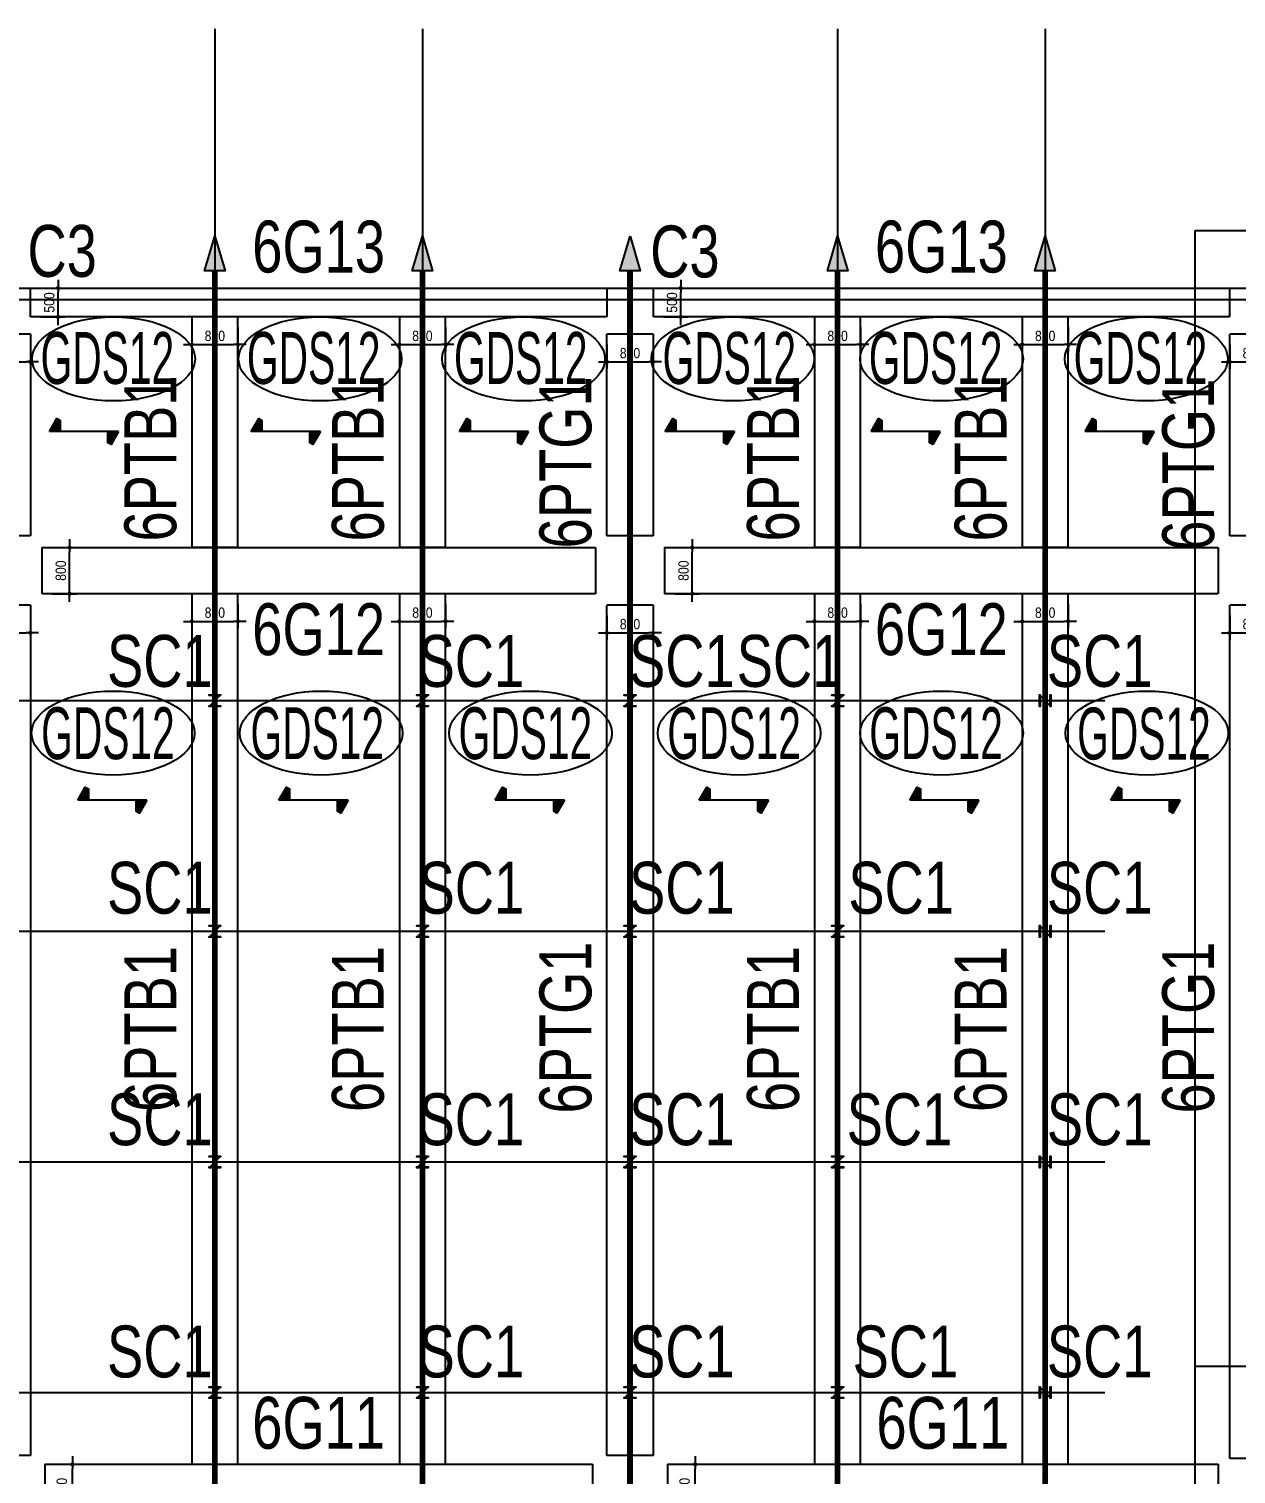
# Model space of a CAD drawing. Header units: millimetres. Extents: x -56296 to 178446, y 64950 to 153500.
# Drawn here: x 145929 to 166865, y 128436 to 153500 of the extents above; entities that cross this region are included whole.
import ezdxf
from ezdxf.enums import TextEntityAlignment as Align

# ---------------------------------------------------------------- set-up
doc = ezdxf.new("R2010")
doc.units = ezdxf.units.MM
doc.linetypes.add('HID', pattern=[2.3, 1.5, -0.8])
doc.linetypes.add('HIDDEN2', pattern=[0.1875, 0.125, -0.0625])
doc.layers.get('Defpoints').update_dxf_attribs({"color": 159})
for name, color, linetype in [('^DECK', 130, 'Continuous'), ('A-CEN', 1, 'Continuous'), ('BEAM-TEXT', 4, 'Continuous'), ('COLUMN-TEXT', 2, 'Continuous'), ('DECK-PL', 4, 'Continuous'), ('DECK-SLAB', 4, 'Continuous'), ('GIRDER-TEXT', 7, 'Continuous'), ('PT', 251, 'Continuous'), ('S-STEEL', 3, 'Continuous'), ('STEEL-COLUMN-TEXT', 3, 'Continuous'), ('보(beam)', 4, 'HID'), ('보(girder)', 7, 'HID'), ('슬래브라인', 7, 'Continuous')]:
    doc.layers.add(name, color=color, linetype=linetype)
doc.layers.add('NOPLOT', color=191, linetype='Continuous', plot=False)
doc.styles.add('Gdim', font='', dxfattribs={"width": 0.9})
doc.styles.add('Gtx', font='')
doc.styles.get('Gdim').set_extended_font_data('Dotum')
doc.styles.get('Gtx').set_extended_font_data('Dotum')
doc.dimstyles.new('Gdim200', dxfattribs={"dimscale": 200, "dimtxt": 3, "dimasz": 1.2, "dimexe": 2, "dimexo": 3, "dimgap": 1, "dimtad": 1, "dimdsep": 46, "dimlunit": 6, "dimtxsty": 'Gdim', "dimblk1": '_CIDOT', "dimblk2": '_CIDOT', "dimsah": 1, "dimcen": 2.5, "dimdle": 2, "dimclrd": 1, "dimclre": 1, "dimclrt": 3, "dimazin": 2, "dimtfac": 1, "dimtix": 1, "dimtmove": 2, "dimatfit": 3, "dimldrblk": '_CIDOT', "dimfxl": 2, "dimtolj": 1, "dimtzin": 0, "dimarcsym": 0})

# ---------------------------------------------------------------- blocks, each defined once
blk = doc.blocks.new('_CIDOT')
at = {"color": 0, "linetype": 'ByBlock'}
blk.add_line((2, 0), (-1, 0), dxfattribs=at)
at = {"color": 0, "linetype": 'ByBlock', "const_width": 0.5}
blk.add_lwpolyline([(-0.25, 0, 1), (0.25, 0, 1)], format="xyb", close=True, dxfattribs=at)
blk = doc.blocks.new('*D2933')
at = {"layer": 'Defpoints', "color": 155, "lineweight": -2, "transparency": 16777216}
for p, q in [((-1725, 900), (-1305, 900)), ((-1425, -28), (-1425, 828)), ((-1725, -100), (-1305, -100))]:
    blk.add_line(p, q, dxfattribs=at)
at = {"layer": 'Defpoints', "color": 0, "transparency": 16777216}
for p in [(-1905, 900), (-1425, 900), (-1905, -100)]:
    blk.add_point(p, dxfattribs=at)
at = {"layer": 'Defpoints', "color": 155, "lineweight": -2, "transparency": 16777216, "xscale": 71.99999999999994, "yscale": 71.99999999999994, "zscale": 71.99999999999994}
for p, rotation in [((-1425, 900), 90), ((-1425, -100), 270)]:
    blk.add_blockref('_CIDOT', p, dxfattribs=dict(at, rotation=rotation))
at = {"layer": 'Defpoints', "color": 3, "transparency": 16777216, "insert": (-1593, 400), "char_height": 180, "attachment_point": 5, "rotation": 90, "style": 'Gdim'}
blk.add_mtext('\\A1;{\\C155;1,000}', dxfattribs=at)
blk = doc.blocks.new('*D2935')
at = {"layer": 'Defpoints', "color": 155, "lineweight": -2, "transparency": 16777216}
for p, q in [((-1725, 900), (-1305, 900)), ((-1425, -28), (-1425, 828)), ((-1725, -100), (-1305, -100))]:
    blk.add_line(p, q, dxfattribs=at)
at = {"layer": 'Defpoints', "color": 0, "transparency": 16777216}
for p in [(-1905, 900), (-1425, 900), (-1905, -100)]:
    blk.add_point(p, dxfattribs=at)
at = {"layer": 'Defpoints', "color": 155, "lineweight": -2, "transparency": 16777216, "xscale": 71.99999999999994, "yscale": 71.99999999999994, "zscale": 71.99999999999994}
for p, rotation in [((-1425, 900), 90), ((-1425, -100), 270)]:
    blk.add_blockref('_CIDOT', p, dxfattribs=dict(at, rotation=rotation))
at = {"layer": 'Defpoints', "color": 3, "transparency": 16777216, "insert": (-1593, 400), "char_height": 180, "attachment_point": 5, "rotation": 90, "style": 'Gdim'}
blk.add_mtext('\\A1;{\\C155;1,000}', dxfattribs=at)
blk = doc.blocks.new('*D2941')
at = {"layer": 'Defpoints', "color": 155, "lineweight": -2, "transparency": 16777216}
for p, q in [((-1725, 800), (-1305, 800)), ((-1425, 72), (-1425, 728)), ((-1725, 0), (-1305, 0))]:
    blk.add_line(p, q, dxfattribs=at)
at = {"layer": 'Defpoints', "color": 0, "transparency": 16777216}
for p in [(-1905, 800), (-1425, 800), (-1905, 0)]:
    blk.add_point(p, dxfattribs=at)
at = {"layer": 'Defpoints', "color": 155, "lineweight": -2, "transparency": 16777216, "xscale": 71.99999999999994, "yscale": 71.99999999999994, "zscale": 71.99999999999994}
for p, rotation in [((-1425, 800), 90), ((-1425, 0), 270)]:
    blk.add_blockref('_CIDOT', p, dxfattribs=dict(at, rotation=rotation))
at = {"layer": 'Defpoints', "color": 3, "transparency": 16777216, "insert": (-1576, 400), "char_height": 180, "attachment_point": 5, "rotation": 90, "style": 'Gdim'}
blk.add_mtext('\\A1;{\\C155;800}', dxfattribs=at)
blk = doc.blocks.new('*D2945')
at = {"layer": 'Defpoints', "color": 155, "lineweight": -2, "transparency": 16777216}
for p, q in [((-1725, 650), (-1305, 650)), ((-1425, 222), (-1425, 578)), ((-1725, 150), (-1305, 150))]:
    blk.add_line(p, q, dxfattribs=at)
at = {"layer": 'Defpoints', "color": 0, "transparency": 16777216}
for p in [(-1905, 650), (-1425, 650), (-1905, 150)]:
    blk.add_point(p, dxfattribs=at)
at = {"layer": 'Defpoints', "color": 155, "lineweight": -2, "transparency": 16777216, "xscale": 71.99999999999994, "yscale": 71.99999999999994, "zscale": 71.99999999999994}
for p, rotation in [((-1425, 650), 90), ((-1425, 150), 270)]:
    blk.add_blockref('_CIDOT', p, dxfattribs=dict(at, rotation=rotation))
at = {"layer": 'Defpoints', "color": 3, "transparency": 16777216, "insert": (-1576, 400), "char_height": 180, "attachment_point": 5, "rotation": 90, "style": 'Gdim'}
blk.add_mtext('\\A1;{\\C155;500}', dxfattribs=at)
blk = doc.blocks.new('*D2953')
at = {"layer": 'Defpoints', "color": 155, "lineweight": -2, "transparency": 16777216}
for p, q in [((-1825, 800), (-1405, 800)), ((-1525, 72), (-1525, 728)), ((-1825, 0), (-1405, 0))]:
    blk.add_line(p, q, dxfattribs=at)
at = {"layer": 'Defpoints', "color": 0, "transparency": 16777216}
for p in [(-2005, 800), (-1525, 800), (-2005, 0)]:
    blk.add_point(p, dxfattribs=at)
at = {"layer": 'Defpoints', "color": 155, "lineweight": -2, "transparency": 16777216, "xscale": 71.99999999999994, "yscale": 71.99999999999994, "zscale": 71.99999999999994}
for p, rotation in [((-1525, 800), 90), ((-1525, 0), 270)]:
    blk.add_blockref('_CIDOT', p, dxfattribs=dict(at, rotation=rotation))
at = {"layer": 'Defpoints', "color": 3, "transparency": 16777216, "insert": (-1676, 400), "char_height": 180, "attachment_point": 5, "rotation": 90, "style": 'Gdim'}
blk.add_mtext('\\A1;{\\C155;800}', dxfattribs=at)
blk = doc.blocks.new('*D2949')
at = {"layer": 'Defpoints', "color": 155, "lineweight": -2, "transparency": 16777216}
for p, q in [((-1725, 800), (-1305, 800)), ((-1425, 72), (-1425, 728)), ((-1725, 0), (-1305, 0))]:
    blk.add_line(p, q, dxfattribs=at)
at = {"layer": 'Defpoints', "color": 0, "transparency": 16777216}
for p in [(-1905, 800), (-1425, 800), (-1905, 0)]:
    blk.add_point(p, dxfattribs=at)
at = {"layer": 'Defpoints', "color": 155, "lineweight": -2, "transparency": 16777216, "xscale": 71.99999999999994, "yscale": 71.99999999999994, "zscale": 71.99999999999994}
for p, rotation in [((-1425, 800), 90), ((-1425, 0), 270)]:
    blk.add_blockref('_CIDOT', p, dxfattribs=dict(at, rotation=rotation))
at = {"layer": 'Defpoints', "color": 3, "transparency": 16777216, "insert": (-1576, 400), "char_height": 180, "attachment_point": 5, "rotation": 90, "style": 'Gdim'}
blk.add_mtext('\\A1;{\\C155;800}', dxfattribs=at)
blk = doc.blocks.new('*D2955')
at = {"layer": 'Defpoints', "color": 155, "lineweight": -2, "transparency": 16777216}
for p, q in [((-1825, 800), (-1405, 800)), ((-1525, 72), (-1525, 728)), ((-1825, 0), (-1405, 0))]:
    blk.add_line(p, q, dxfattribs=at)
at = {"layer": 'Defpoints', "color": 0, "transparency": 16777216}
for p in [(-2005, 800), (-1525, 800), (-2005, 0)]:
    blk.add_point(p, dxfattribs=at)
at = {"layer": 'Defpoints', "color": 155, "lineweight": -2, "transparency": 16777216, "xscale": 71.99999999999994, "yscale": 71.99999999999994, "zscale": 71.99999999999994}
for p, rotation in [((-1525, 800), 90), ((-1525, 0), 270)]:
    blk.add_blockref('_CIDOT', p, dxfattribs=dict(at, rotation=rotation))
at = {"layer": 'Defpoints', "color": 3, "transparency": 16777216, "insert": (-1676, 400), "char_height": 180, "attachment_point": 5, "rotation": 90, "style": 'Gdim'}
blk.add_mtext('\\A1;{\\C155;800}', dxfattribs=at)
blk = doc.blocks.new('*D2977')
at = {"layer": 'Defpoints', "color": 155, "lineweight": -2, "transparency": 16777216}
for p, q in [((-888, 700), (-468, 700)), ((-588, -28), (-588, 628)), ((-888, -100), (-468, -100))]:
    blk.add_line(p, q, dxfattribs=at)
at = {"layer": 'Defpoints', "color": 0, "transparency": 16777216}
for p in [(-1068, 700), (-588, 700), (-1068, -100)]:
    blk.add_point(p, dxfattribs=at)
at = {"layer": 'Defpoints', "color": 155, "lineweight": -2, "transparency": 16777216, "xscale": 71.99999999999994, "yscale": 71.99999999999994, "zscale": 71.99999999999994}
for p, rotation in [((-588, 700), 90), ((-588, -100), 270)]:
    blk.add_blockref('_CIDOT', p, dxfattribs=dict(at, rotation=rotation))
at = {"layer": 'Defpoints', "color": 3, "transparency": 16777216, "insert": (-738, 300), "char_height": 180, "attachment_point": 5, "rotation": 90, "style": 'Gdim'}
blk.add_mtext('\\A1;{\\C155;800}', dxfattribs=at)
blk = doc.blocks.new('*D3019')
at = {"layer": 'Defpoints', "color": 155, "lineweight": -2, "transparency": 16777216}
for p, q in [((-888, 700), (-468, 700)), ((-588, -28), (-588, 628)), ((-888, -100), (-468, -100))]:
    blk.add_line(p, q, dxfattribs=at)
at = {"layer": 'Defpoints', "color": 0, "transparency": 16777216}
for p in [(-1068, 700), (-588, 700), (-1068, -100)]:
    blk.add_point(p, dxfattribs=at)
at = {"layer": 'Defpoints', "color": 155, "lineweight": -2, "transparency": 16777216, "xscale": 71.99999999999994, "yscale": 71.99999999999994, "zscale": 71.99999999999994}
for p, rotation in [((-588, 700), 90), ((-588, -100), 270)]:
    blk.add_blockref('_CIDOT', p, dxfattribs=dict(at, rotation=rotation))
at = {"layer": 'Defpoints', "color": 3, "transparency": 16777216, "insert": (-738, 300), "char_height": 180, "attachment_point": 5, "rotation": 90, "style": 'Gdim'}
blk.add_mtext('\\A1;{\\C155;800}', dxfattribs=at)
blk = doc.blocks.new('A$C58C40D4B')
at = {"layer": 'DECK-PL'}
for points in [[(-600, 2), (-471, -223), (-415, -192), (-415, 2)], [(600, 2), (471, 228), (415, 196), (415, 2)]]:
    blk.add_hatch(color=256, dxfattribs=at).paths.add_polyline_path(points)
blk.add_line((-600, 2), (600, 2), dxfattribs=at)
for points in [[(-600, 2), (-471, -223), (-415, -192), (-415, 2), (-415, 2), (-471, 2), (-600, 2)], [(600, 2), (471, 228), (415, 196), (415, 2), (415, 2), (471, 2), (600, 2)]]:
    blk.add_lwpolyline(points, dxfattribs=at)
blk = doc.blocks.new('*U2882')
blk.add_lwpolyline([(17, 12, -0.414214), (4, 25), (4, 175, -0.414214), (17, 188), (100, 188), (100, 200), (-100, 200), (-100, 188), (-17, 188, -0.414214), (-4, 175), (-4, 25, -0.414214), (-17, 12), (-100, 12), (-100, 0), (100, 0), (100, 12)], format="xyb", close=True)
blk = doc.blocks.new('A$C6b566d2f')
at = {"layer": 'NOPLOT'}
for p, q in [((149054, -36450, 0), (149254, -36250, 0)), ((152654, -36450, 0), (152854, -36250, 0)), ((156254, -36450), (156454, -36250)), ((159854, -36450), (160054, -36250)), ((163454, -36250, 0), (163654, -36450, 0)), ((149054, -40450), (149254, -40250)), ((152654, -40450), (152854, -40250)), ((156254, -40450), (156454, -40250)), ((159854, -40450), (160054, -40250)), ((163454, -40250), (163654, -40450)), ((149054, -44450), (149254, -44250)), ((152654, -44450), (152854, -44250)), ((156254, -44450), (156454, -44250)), ((159854, -44450), (160054, -44250)), ((163454, -44250), (163654, -44450)), ((149054, -48450), (149254, -48250)), ((152654, -48450), (152854, -48250)), ((156254, -48450), (156454, -48250)), ((159854, -48450), (160054, -48250)), ((163454, -48250, 0), (163654, -48450, 0))]:
    blk.add_line(p, q, dxfattribs=at)
at = {"layer": 'S-STEEL', "xscale": -1}
for p in [(149154, -36450, 0), (152754, -36450, 0), (156354, -36450), (159954, -36450), (149154, -40450), (152754, -40450), (156354, -40450), (159954, -40450), (149154, -44450), (152754, -44450), (156354, -44450), (159954, -44450), (149154, -48450), (152754, -48450), (156354, -48450), (159954, -48450)]:
    blk.add_blockref('*U2882', p, dxfattribs=at)
at = {"layer": 'S-STEEL', "xscale": -1, "rotation": 270}
for p in [(163454, -36350, 0), (163454, -40350), (163454, -44350), (163454, -48350, 0)]:
    blk.add_blockref('*U2882', p, dxfattribs=at)
blk = doc.blocks.new('*U2934')
at = {"layer": 'Defpoints'}
for p, q in [((-1905.451, 900), (-1905.451, -100)), ((7594.549, 900), (7594.549, -100))]:
    blk.add_line(p, q, dxfattribs=at)
at = {"layer": '보(girder)'}
for p, q in [((-1905.451, 900), (7594.549, 900)), ((7594.549, -100), (-1905.451, -100))]:
    blk.add_line(p, q, dxfattribs=at)
at = {"layer": 'Defpoints'}
dim = blk.add_linear_dim(base=(-1425.451, 900), p1=(-1905.451, -100), p2=(-1905.451, 900), angle=90, text='{\\C155;<>}', dimstyle='Gdim200', override={"dimscale": 60, "dimzin": 8, "dimclrd": 155, "dimclre": 155}, dxfattribs=at)
dim.commit()
dim.dimension.update_dxf_attribs({"geometry": '*D2933', "text_midpoint": (-1592.914, 400)})
blk = doc.blocks.new('*U2936')
at = {"layer": 'Defpoints'}
for p, q in [((-1905.451, 900), (-1905.451, -100)), ((7644.549, 900), (7644.549, -100))]:
    blk.add_line(p, q, dxfattribs=at)
at = {"layer": '보(girder)'}
for p, q in [((-1905.451, 900), (7644.549, 900)), ((7644.549, -100), (-1905.451, -100))]:
    blk.add_line(p, q, dxfattribs=at)
at = {"layer": 'Defpoints'}
dim = blk.add_linear_dim(base=(-1425.451, 900), p1=(-1905.451, -100), p2=(-1905.451, 900), angle=90, text='{\\C155;<>}', dimstyle='Gdim200', override={"dimscale": 60, "dimzin": 8, "dimclrd": 155, "dimclre": 155}, dxfattribs=at)
dim.commit()
dim.dimension.update_dxf_attribs({"geometry": '*D2935', "text_midpoint": (-1592.914, 400)})
blk = doc.blocks.new('*U2942')
at = {"layer": 'Defpoints'}
for p, q in [((-1905.451, 800), (-1905.451, 0)), ((7694.549, 800), (7694.549, 0))]:
    blk.add_line(p, q, dxfattribs=at)
at = {"layer": '보(girder)'}
for p, q in [((-1905.451, 800), (7694.549, 800)), ((7694.549, 0), (-1905.451, 0))]:
    blk.add_line(p, q, dxfattribs=at)
at = {"layer": 'Defpoints'}
dim = blk.add_linear_dim(base=(-1425.451, 800), p1=(-1905.451, 0), p2=(-1905.451, 800), angle=90, text='{\\C155;<>}', dimstyle='Gdim200', override={"dimscale": 60, "dimzin": 8, "dimclrd": 155, "dimclre": 155}, dxfattribs=at)
dim.commit()
dim.dimension.update_dxf_attribs({"geometry": '*D2941', "text_midpoint": (-1575.573, 400)})
blk = doc.blocks.new('*U2946')
at = {"layer": 'Defpoints'}
for p, q in [((-1905.451, 650), (-1905.451, 150)), ((8094.549, 650), (8094.549, 150))]:
    blk.add_line(p, q, dxfattribs=at)
at = {"layer": '보(girder)'}
for p, q in [((-1905.451, 650), (8094.549, 650)), ((8094.549, 150), (-1905.451, 150))]:
    blk.add_line(p, q, dxfattribs=at)
at = {"layer": 'Defpoints'}
dim = blk.add_linear_dim(base=(-1425.451, 650), p1=(-1905.451, 150), p2=(-1905.451, 650), angle=90, text='{\\C155;<>}', dimstyle='Gdim200', override={"dimscale": 60, "dimzin": 8, "dimclrd": 155, "dimclre": 155}, dxfattribs=at)
dim.commit()
dim.dimension.update_dxf_attribs({"geometry": '*D2945', "text_midpoint": (-1575.573, 400)})
blk = doc.blocks.new('*U2954')
at = {"layer": 'Defpoints'}
for p, q in [((-2005.451, 800), (-2005.451, 0)), ((12794.549, 800), (12794.549, 0))]:
    blk.add_line(p, q, dxfattribs=at)
at = {"layer": '보(girder)'}
for p, q in [((-2005.451, 800), (12794.549, 800)), ((12794.549, 0), (-2005.451, 0))]:
    blk.add_line(p, q, dxfattribs=at)
at = {"layer": 'Defpoints'}
dim = blk.add_linear_dim(base=(-1525.451, 800), p1=(-2005.451, 0), p2=(-2005.451, 800), angle=90, text='{\\C155;<>}', dimstyle='Gdim200', override={"dimscale": 60, "dimzin": 8, "dimclrd": 155, "dimclre": 155}, dxfattribs=at)
dim.commit()
dim.dimension.update_dxf_attribs({"geometry": '*D2953', "text_midpoint": (-1675.573, 400)})
blk = doc.blocks.new('*U2950')
at = {"layer": 'Defpoints'}
for p, q in [((-1905.451, 800), (-1905.451, 0)), ((12844.549, 800), (12844.549, 0))]:
    blk.add_line(p, q, dxfattribs=at)
at = {"layer": '보(girder)'}
for p, q in [((-1905.451, 800), (12844.549, 800)), ((12844.549, 0), (-1905.451, 0))]:
    blk.add_line(p, q, dxfattribs=at)
at = {"layer": 'Defpoints'}
dim = blk.add_linear_dim(base=(-1425.451, 800), p1=(-1905.451, 0), p2=(-1905.451, 800), angle=90, text='{\\C155;<>}', dimstyle='Gdim200', override={"dimscale": 60, "dimzin": 8, "dimclrd": 155, "dimclre": 155}, dxfattribs=at)
dim.commit()
dim.dimension.update_dxf_attribs({"geometry": '*D2949', "text_midpoint": (-1575.573, 400)})
blk = doc.blocks.new('*U2956')
at = {"layer": 'Defpoints'}
for p, q in [((-2005.451, 800), (-2005.451, 0)), ((1494.549, 800), (1494.549, 0))]:
    blk.add_line(p, q, dxfattribs=at)
at = {"layer": '보(girder)'}
for p, q in [((-2005.451, 800), (1494.549, 800)), ((1494.549, 0), (-2005.451, 0))]:
    blk.add_line(p, q, dxfattribs=at)
at = {"layer": 'Defpoints'}
dim = blk.add_linear_dim(base=(-1525.451, 800), p1=(-2005.451, 0), p2=(-2005.451, 800), angle=90, text='{\\C155;<>}', dimstyle='Gdim200', override={"dimscale": 60, "dimzin": 8, "dimclrd": 155, "dimclre": 155}, dxfattribs=at)
dim.commit()
dim.dimension.update_dxf_attribs({"geometry": '*D2955', "text_midpoint": (-1675.573, 400)})
blk = doc.blocks.new('*U2978')
at = {"layer": 'Defpoints'}
for p, q in [((-1067.879, 700), (-1067.879, -100)), ((2932.121, 700), (2932.121, -100))]:
    blk.add_line(p, q, dxfattribs=at)
at = {"layer": '보(beam)'}
for p, q in [((2932.121, 700), (-1067.879, 700)), ((-1067.879, -100), (2932.121, -100))]:
    blk.add_line(p, q, dxfattribs=at)
at = {"layer": 'Defpoints'}
dim = blk.add_linear_dim(base=(-587.879, 700), p1=(-1067.879, -100), p2=(-1067.879, 700), angle=90, text='{\\C155;<>}', dimstyle='Gdim200', override={"dimscale": 60, "dimzin": 8, "dimclrd": 155, "dimclre": 155}, dxfattribs=at)
dim.commit()
dim.dimension.update_dxf_attribs({"geometry": '*D2977', "text_midpoint": (-738.001, 300)})
blk = doc.blocks.new('*U3020')
at = {"layer": 'Defpoints'}
for p, q in [((-1067.879, 700), (-1067.879, -100)), ((14032.121, 700), (14032.121, -100))]:
    blk.add_line(p, q, dxfattribs=at)
at = {"layer": '보(beam)'}
for p, q in [((14032.121, 700), (-1067.879, 700)), ((-1067.879, -100), (14032.121, -100))]:
    blk.add_line(p, q, dxfattribs=at)
at = {"layer": 'Defpoints'}
dim = blk.add_linear_dim(base=(-587.879, 700), p1=(-1067.879, -100), p2=(-1067.879, 700), angle=90, text='{\\C155;<>}', dimstyle='Gdim200', override={"dimscale": 60, "dimzin": 8, "dimclrd": 155, "dimclre": 155}, dxfattribs=at)
dim.commit()
dim.dimension.update_dxf_attribs({"geometry": '*D3019', "text_midpoint": (-738.001, 300)})

msp = doc.modelspace()

# ---------------------------------------------------------------- hatches: boundary and pattern name
at = {"layer": 'PT'}
h = msp.add_hatch(color=256, dxfattribs=at)
h.dxf.hatch_style = 1
h.paths.add_polyline_path([(149154, 149905), (149330, 149305), (148977, 149305)])
h = msp.add_hatch(color=256, dxfattribs=at)
h.dxf.hatch_style = 1
h.paths.add_polyline_path([(152754, 149905), (152930, 149305), (152577, 149305)])
h = msp.add_hatch(color=256, dxfattribs=at)
h.dxf.hatch_style = 1
h.paths.add_polyline_path([(156354, 149905), (156530, 149305), (156177, 149305)])
h = msp.add_hatch(color=256, dxfattribs=at)
h.dxf.hatch_style = 1
h.paths.add_polyline_path([(159954, 149905), (160130, 149305), (159777, 149305)])
h = msp.add_hatch(color=256, dxfattribs=at)
h.dxf.hatch_style = 1
h.paths.add_polyline_path([(163554, 149905), (163730, 149305), (163377, 149305)])

# ---------------------------------------------------------------- linework, layer by layer
at = {"layer": '^DECK', "color": 0}
for centre in [(147398, 147777), (150978, 147777), (154508, 147777), (158138, 147777), (161758, 147777), (165308, 147777), (147388, 141287), (150998, 141287), (154628, 141287), (158248, 141287), (161758, 141287), (165318, 141287)]:
    msp.add_ellipse(centre, major_axis=(1412, 0), ratio=0.516176, dxfattribs=at)
at = {"layer": 'A-CEN'}
for p, q in [((149154, 153500), (149154, 110772)), ((152754, 153500), (152754, 110772)), ((159954, 153500), (159954, 110772)), ((163554, 153500), (163554, 110772)), ((104987, 141850), (164586, 141850)), ((104987, 137850), (164586, 137850)), ((104987, 133850), (164586, 133850)), ((104987, 129850), (164586, 129850))]:
    msp.add_line(p, q, dxfattribs=at)
at = {"layer": 'NOPLOT', "elevation": 0}
for points in [[(166154, 150005), (178154, 150005), (178154, 122185), (166154, 122185)], [(166154, 130305), (178154, 130305), (178154, 102485), (166154, 102485)]]:
    msp.add_lwpolyline(points, close=True, dxfattribs=at)
at = {"layer": 'PT', "elevation": 0}
for points in [[(149154, 149905), (149330, 149305), (148977, 149305)], [(152754, 149905), (152930, 149305), (152577, 149305)], [(156354, 149905), (156530, 149305), (156177, 149305)], [(159954, 149905), (160130, 149305), (159777, 149305)], [(163554, 149905), (163730, 149305), (163377, 149305)]]:
    msp.add_lwpolyline(points, close=True, dxfattribs=at)
at = {"layer": 'PT', "linetype": 'HIDDEN2', "ltscale": 10, "const_width": 100, "elevation": 0}
for points in [[(149154, 149305), (149154, 106905)], [(152754, 149305), (152754, 106905)], [(156354, 149305), (156354, 106905)], [(159954, 149305), (159954, 106905)], [(163554, 149305), (163554, 106905)]]:
    msp.add_lwpolyline(points, dxfattribs=at)
at = {"layer": '슬래브라인'}
for p, q in [((98754, 149005), (170754, 149005)), ((98754, 148805), (170754, 148805))]:
    msp.add_line(p, q, dxfattribs=at)

# ---------------------------------------------------------------- block references
at = {"layer": 'DECK-PL', "xscale": -1}
for p in [(146885, 146514), (150385, 146514), (153995, 146514), (157565, 146514), (161135, 146514), (164845, 146514), (147375, 140124), (150865, 140124), (154615, 140124), (158155, 140124), (161805, 140124), (165295, 140124)]:
    msp.add_blockref('A$C58C40D4B', p, dxfattribs=at)
at = {"layer": 'S-STEEL'}
msp.add_blockref('A$C6b566d2f', (0, 178200), dxfattribs=at)
at = {"layer": '보(beam)', "rotation": 270}
for name, p in [('*U2978', (148854, 147437)), ('*U2978', (152454, 147437)), ('*U2978', (159654, 147437)), ('*U2978', (163254, 147437)), ('*U3020', (148854, 142637)), ('*U3020', (152454, 142637)), ('*U3020', (159654, 142637)), ('*U3020', (163254, 142637))]:
    msp.add_blockref(name, p, dxfattribs=at)
at = {"layer": '보(girder)'}
for name, p in [('*U2946', (147859, 148355)), ('*U2946', (158659, 148355)), ('*U2942', (148059, 143705)), ('*U2942', (158859, 143705)), ('*U2934', (148109, 127705)), ('*U2936', (158909, 127705))]:
    msp.add_blockref(name, p, dxfattribs=at)
at = {"layer": '보(girder)', "rotation": 270}
for name, p in [('*U2956', (145154, 146200)), ('*U2956', (155954, 146200)), ('*U2956', (166754, 146200)), ('*U2950', (145154, 141600)), ('*U2950', (155954, 141600)), ('*U2954', (166754, 141500))]:
    msp.add_blockref(name, p, dxfattribs=at)

# ---------------------------------------------------------------- texts
at = {"layer": 'BEAM-TEXT', "style": 'Gtx', "width": 0.8}
for p in [(148754, 146049), (152354, 146049), (159554, 146049), (163154, 146049), (148754, 136155), (152354, 136155), (159554, 136155), (163154, 136155)]:
    msp.add_text('6PTB1', height=900, rotation=90, dxfattribs=at).set_placement(p, align=Align.BOTTOM_CENTER)
at = {"layer": 'COLUMN-TEXT', "color": 3, "style": 'Gtx', "width": 0.8}
for p in [(145904, 150100), (156704, 150090)]:
    msp.add_text('C3', height=900, dxfattribs=at).set_placement(p, align=Align.TOP_LEFT)
at = {"layer": 'DECK-SLAB', "style": 'Gtx', "width": 0.6}
for p in [(146132, 147343, 0), (149710, 147343, 0), (153301, 147343, 0), (156918, 147343, 0), (160496, 147343, 0), (164048, 147343, 0), (146142, 140835, 0), (149772, 140835, 0), (153381, 140835, 0), (157001, 140835, 0), (160504, 140835, 0), (164109, 140829, 0)]:
    msp.add_text('GDS12', height=900, dxfattribs=at).set_placement(p)
at = {"layer": 'GIRDER-TEXT', "style": 'Gtx', "width": 0.8}
for s, p in [('6G13', (150954, 149005)), ('6G13', (161754, 149005)), ('6G11', (150954, 128605)), ('6G11', (161779, 128605))]:
    msp.add_text(s, height=900, dxfattribs=at).set_placement(p, align=Align.BOTTOM_CENTER)
for p in [(155954, 145982), (166754, 145941), (155954, 136180), (166754, 136180)]:
    msp.add_text('6PTG1', height=900, rotation=90, dxfattribs=at).set_placement(p, align=Align.BOTTOM_CENTER)
for p in [(150954, 143539), (161754, 143539)]:
    msp.add_text('6G12', height=900, dxfattribs=at).set_placement(p, align=Align.TOP_CENTER)
at = {"layer": 'STEEL-COLUMN-TEXT', "style": 'Gtx', "width": 0.8}
for p in [(147284, 142989), (152687, 142989), (156337, 142989), (158204, 142989), (163583, 142989), (147284, 139055), (152687, 139055), (156337, 139055), (160140, 139055), (163583, 139055), (147284, 135040), (152687, 135040), (156337, 135040), (160111, 135040), (163583, 135040), (147284, 131012), (152687, 131012), (156337, 131012), (160214, 131012), (163583, 131012)]:
    msp.add_text('SC1', height=900, dxfattribs=at).set_placement(p, align=Align.TOP_LEFT)

doc.saveas('drawing.dxf')
